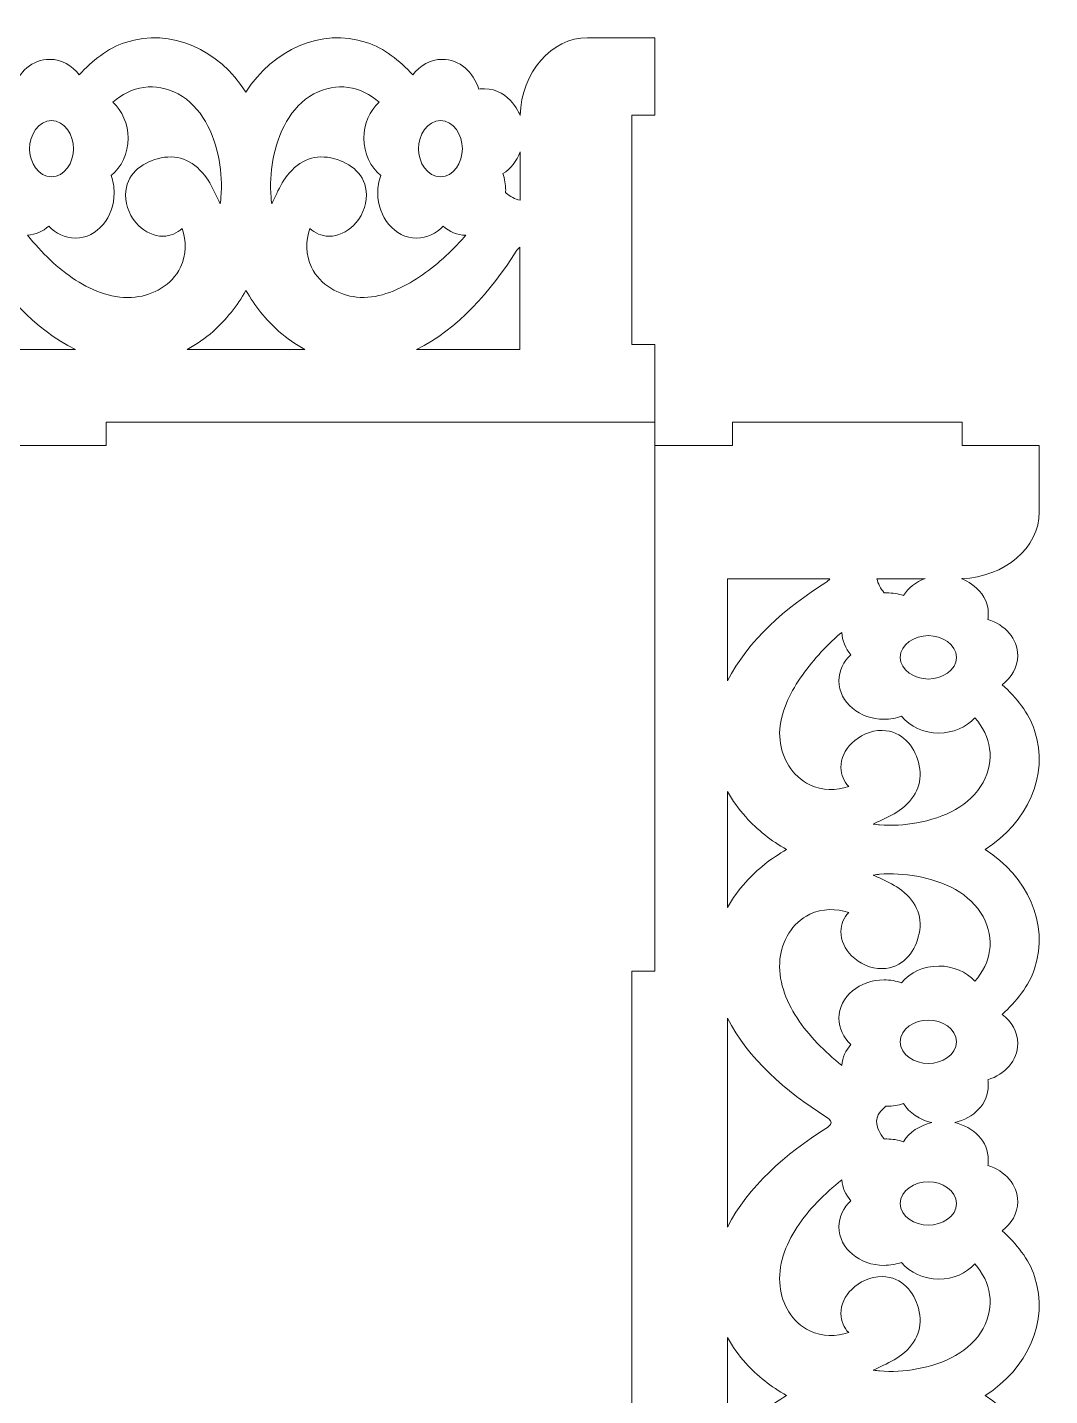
# Model space of a CAD drawing. Header units: centimetres. Extents: x -71 to 23, y -172 to -52.
# Drawn here: x 5.66 to 18.94, y -117.22 to -99.46 of the extents above; entities that cross this region are included whole.
import ezdxf

# ---------------------------------------------------------------- set-up
doc = ezdxf.new("R2010")
doc.units = ezdxf.units.CM
doc.header["$MEASUREMENT"] = 0
doc.layers.add('Layer 1', color=7, linetype='Continuous')

msp = doc.modelspace()

# ---------------------------------------------------------------- linework, layer by layer
at = {"layer": 'Layer 1', "lineweight": 9}
for points, knots in [([(-11.18832, -99.59727), (-11.18832, -99.59727), (-11.18832, -100.60695), (-11.18832, -100.60695), (-11.18832, -100.60695), (-11.18832, -100.60695), (-10.88833, -100.60695), (-10.88833, -100.60695), (-10.88833, -100.60695), (-10.88833, -100.60695), (-10.88833, -103.58759), (-10.88833, -103.58759), (-10.88833, -103.58759), (-10.88833, -103.58759), (-11.18832, -103.58759), (-11.18832, -103.58759), (-11.18832, -103.58759), (-11.18832, -103.58759), (-11.18832, -104.36818), (-11.18832, -104.36818), (-11.18832, -104.36818), (-11.18832, -104.36818), (-11.18832, -104.39653), (-11.18832, -104.39653), (-11.18832, -104.39653), (-11.18832, -104.39653), (-11.18832, -104.58814), (-11.18832, -104.58814), (-11.18832, -104.58814), (-11.18832, -104.58814), (-4.06205, -104.58814), (-4.06205, -104.58814), (-4.06205, -104.58814), (-4.06205, -104.58814), (-4.06205, -104.88814), (-4.06205, -104.88814), (-4.06205, -104.88814), (-4.06205, -104.88814), (6.68561, -104.88814), (6.68561, -104.88814), (6.68561, -104.88814), (6.68561, -104.88814), (6.68561, -104.58814), (6.68561, -104.58814), (6.68561, -104.58814), (6.68561, -104.58814), (13.81168, -104.58814), (13.81168, -104.58814), (13.81168, -104.58814), (13.81168, -104.58814), (13.81168, -104.39653), (13.81168, -104.39653), (13.81168, -104.39653), (13.81168, -104.39653), (13.81168, -104.36818), (13.81168, -104.36818), (13.81168, -104.36818), (13.81168, -104.36818), (13.81168, -103.58112), (13.81168, -103.58112), (13.81168, -103.58112), (13.81168, -103.58112), (13.51166, -103.58112), (13.51166, -103.58112), (13.51166, -103.58112), (13.51166, -103.58112), (13.51166, -100.60048), (13.51166, -100.60048), (13.51166, -100.60048), (13.51166, -100.60048), (13.81168, -100.60048), (13.81168, -100.60048), (13.81168, -100.60048), (13.81168, -100.60048), (13.81168, -99.59727), (13.81168, -99.59727), (13.81168, -99.59727), (13.81168, -99.59727), (13.1568, -99.59727), (13.1568, -99.59727), (13.1568, -99.59727), (13.1568, -99.59727), (12.93609, -99.59727), (12.93609, -99.59727), (12.93609, -99.59727), (12.46669, -99.59727), (12.08048, -100.04647), (12.06125, -100.60434), (12.06125, -100.60434), (12.07195, -100.63188), (11.93874, -100.2588), (11.60038, -100.2588), (11.60038, -100.2588), (11.57512, -100.2588), (11.55014, -100.26097), (11.52559, -100.26519), (11.52559, -100.26519), (11.45646, -100.04337), (11.27431, -99.87778), (11.05008, -99.87778), (11.05008, -99.87778), (10.89538, -99.87778), (10.75949, -99.95722), (10.66769, -100.0805), (10.66769, -100.0805), (10.4975, -99.89164), (10.29318, -99.7326), (10.06714, -99.65837), (10.06714, -99.65837), (9.47106, -99.46264), (8.85551, -99.75314), (8.5018, -100.30187), (8.5018, -100.30187), (8.14807, -99.7532), (7.53256, -99.46274), (6.9365, -99.65845), (6.9365, -99.65845), (6.71046, -99.73267), (6.50615, -99.8917), (6.33596, -100.08056), (6.33596, -100.08056), (6.24416, -99.95728), (6.10826, -99.87784), (5.95356, -99.87784), (5.95356, -99.87784), (5.72934, -99.87784), (5.54719, -100.04342), (5.47805, -100.26525), (5.47805, -100.26525), (5.45351, -100.26103), (5.42853, -100.25885), (5.40328, -100.25885), (5.40328, -100.25885), (5.16304, -100.25885), (4.97112, -100.44891), (4.91472, -100.69455), (4.91472, -100.69455), (4.85833, -100.44888), (4.66639, -100.2588), (4.42614, -100.2588), (4.42614, -100.2588), (4.40089, -100.2588), (4.3759, -100.26097), (4.35136, -100.26519), (4.35136, -100.26519), (4.28223, -100.04337), (4.10008, -99.87778), (3.87585, -99.87778), (3.87585, -99.87778), (3.72115, -99.87778), (3.58526, -99.95722), (3.49346, -100.0805), (3.49346, -100.0805), (3.32327, -99.89164), (3.11895, -99.7326), (2.89291, -99.65837), (2.89291, -99.65837), (2.29683, -99.46264), (1.68127, -99.75314), (1.32757, -100.30187), (1.32757, -100.30187), (0.97384, -99.7532), (0.35833, -99.46274), (-0.23773, -99.65845), (-0.23773, -99.65845), (-0.46377, -99.73267), (-0.66809, -99.8917), (-0.83827, -100.08056), (-0.83827, -100.08056), (-0.93007, -99.95728), (-1.06597, -99.87784), (-1.22067, -99.87784), (-1.22067, -99.87784), (-1.44489, -99.87784), (-1.62704, -100.04342), (-1.69619, -100.26525), (-1.69619, -100.26525), (-1.72072, -100.26103), (-1.7457, -100.25885), (-1.77095, -100.25885), (-1.77095, -100.25885), (-2.01119, -100.25885), (-2.20311, -100.44891), (-2.25952, -100.69455), (-2.25952, -100.69455), (-2.3159, -100.44888), (-2.50784, -100.2588), (-2.74809, -100.2588), (-2.74809, -100.2588), (-2.77334, -100.2588), (-2.79833, -100.26097), (-2.82287, -100.26519), (-2.82287, -100.26519), (-2.892, -100.04337), (-3.07416, -99.87778), (-3.29838, -99.87778), (-3.29838, -99.87778), (-3.45308, -99.87778), (-3.58898, -99.95722), (-3.68078, -100.0805), (-3.68078, -100.0805), (-3.85096, -99.89164), (-4.05528, -99.7326), (-4.28132, -99.65837), (-4.28132, -99.65837), (-4.87741, -99.46264), (-5.49295, -99.75313), (-5.84666, -100.30187), (-5.84666, -100.30187), (-6.2004, -99.7532), (-6.8159, -99.46274), (-7.41196, -99.65845), (-7.41196, -99.65845), (-7.638, -99.73267), (-7.84232, -99.89171), (-8.0125, -100.08057), (-8.0125, -100.08057), (-8.1043, -99.95728), (-8.2402, -99.87784), (-8.39491, -99.87784), (-8.39491, -99.87784), (-8.61912, -99.87784), (-8.80128, -100.04342), (-8.87042, -100.26525), (-8.87042, -100.26525), (-8.89495, -100.26103), (-8.91994, -100.25885), (-8.94519, -100.25885), (-8.94519, -100.25885), (-9.34796, -100.25885), (-9.43822, -100.7155), (-9.43714, -100.71018), (-9.43714, -100.71018), (-9.43714, -100.71018), (-9.43714, -100.64797), (-9.43714, -100.64797), (-9.43714, -100.64797), (-9.43714, -100.07008), (-9.83115, -99.59727), (-10.31273, -99.59727), (-10.31273, -99.59727), (-10.31273, -99.59727), (-11.18832, -99.59727), (-11.18832, -99.59727)], [0, 0, 0, 0, 0.01612903, 0.01612903, 0.01612903, 0.01612903, 0.03225806, 0.03225806, 0.03225806, 0.03225806, 0.0483871, 0.0483871, 0.0483871, 0.0483871, 0.06451613, 0.06451613, 0.06451613, 0.06451613, 0.08064516, 0.08064516, 0.08064516, 0.08064516, 0.09677419, 0.09677419, 0.09677419, 0.09677419, 0.11290323, 0.11290323, 0.11290323, 0.11290323, 0.12903226, 0.12903226, 0.12903226, 0.12903226, 0.14516129, 0.14516129, 0.14516129, 0.14516129, 0.16129032, 0.16129032, 0.16129032, 0.16129032, 0.17741935, 0.17741935, 0.17741935, 0.17741935, 0.19354839, 0.19354839, 0.19354839, 0.19354839, 0.20967742, 0.20967742, 0.20967742, 0.20967742, 0.22580645, 0.22580645, 0.22580645, 0.22580645, 0.24193548, 0.24193548, 0.24193548, 0.24193548, 0.25806452, 0.25806452, 0.25806452, 0.25806452, 0.27419355, 0.27419355, 0.27419355, 0.27419355, 0.29032258, 0.29032258, 0.29032258, 0.29032258, 0.30645161, 0.30645161, 0.30645161, 0.30645161, 0.32258065, 0.32258065, 0.32258065, 0.32258065, 0.33870968, 0.33870968, 0.33870968, 0.33870968, 0.35483871, 0.35483871, 0.35483871, 0.35483871, 0.37096774, 0.37096774, 0.37096774, 0.37096774, 0.38709677, 0.38709677, 0.38709677, 0.38709677, 0.40322581, 0.40322581, 0.40322581, 0.40322581, 0.41935484, 0.41935484, 0.41935484, 0.41935484, 0.43548387, 0.43548387, 0.43548387, 0.43548387, 0.4516129, 0.4516129, 0.4516129, 0.4516129, 0.46774194, 0.46774194, 0.46774194, 0.46774194, 0.48387097, 0.48387097, 0.48387097, 0.48387097, 0.5, 0.5, 0.5, 0.5, 0.51612903, 0.51612903, 0.51612903, 0.51612903, 0.53225806, 0.53225806, 0.53225806, 0.53225806, 0.5483871, 0.5483871, 0.5483871, 0.5483871, 0.56451613, 0.56451613, 0.56451613, 0.56451613, 0.58064516, 0.58064516, 0.58064516, 0.58064516, 0.59677419, 0.59677419, 0.59677419, 0.59677419, 0.61290323, 0.61290323, 0.61290323, 0.61290323, 0.62903226, 0.62903226, 0.62903226, 0.62903226, 0.64516129, 0.64516129, 0.64516129, 0.64516129, 0.66129032, 0.66129032, 0.66129032, 0.66129032, 0.67741935, 0.67741935, 0.67741935, 0.67741935, 0.69354839, 0.69354839, 0.69354839, 0.69354839, 0.70967742, 0.70967742, 0.70967742, 0.70967742, 0.72580645, 0.72580645, 0.72580645, 0.72580645, 0.74193548, 0.74193548, 0.74193548, 0.74193548, 0.75806452, 0.75806452, 0.75806452, 0.75806452, 0.77419355, 0.77419355, 0.77419355, 0.77419355, 0.79032258, 0.79032258, 0.79032258, 0.79032258, 0.80645161, 0.80645161, 0.80645161, 0.80645161, 0.82258065, 0.82258065, 0.82258065, 0.82258065, 0.83870968, 0.83870968, 0.83870968, 0.83870968, 0.85483871, 0.85483871, 0.85483871, 0.85483871, 0.87096774, 0.87096774, 0.87096774, 0.87096774, 0.88709677, 0.88709677, 0.88709677, 0.88709677, 0.90322581, 0.90322581, 0.90322581, 0.90322581, 0.91935484, 0.91935484, 0.91935484, 0.91935484, 0.93548387, 0.93548387, 0.93548387, 0.93548387, 0.9516129, 0.9516129, 0.9516129, 0.9516129, 0.96774194, 0.96774194, 0.96774194, 0.96774194, 1, 1, 1, 1]), ([(7.67448, -102.07215), (7.60746, -102.13434), (7.52412, -102.17292), (7.42378, -102.17368), (7.42378, -102.17368), (7.30628, -102.17456), (7.19331, -102.11915), (7.10618, -102.03338), (7.10618, -102.03338), (7.00498, -101.93378), (6.93483, -101.78879), (6.93761, -101.63612), (6.93761, -101.63612), (6.94242, -101.37099), (7.14441, -101.22477), (7.35473, -101.16772), (7.35473, -101.16772), (7.59958, -101.10132), (7.80307, -101.17988), (7.96627, -101.38584), (7.96627, -101.38584), (8.02798, -101.46372), (8.07646, -101.56205), (8.12003, -101.65354), (8.12003, -101.65354), (8.12991, -101.67428), (8.14714, -101.71277), (8.1665, -101.75377), (8.1665, -101.75377), (8.17186, -101.72021), (8.17544, -101.6895), (8.17708, -101.6709), (8.17708, -101.6709), (8.19107, -101.51255), (8.17993, -101.34353), (8.15165, -101.18782), (8.15165, -101.18782), (8.08732, -100.83363), (7.92373, -100.49045), (7.62041, -100.32677), (7.62041, -100.32677), (7.32699, -100.16843), (7.00974, -100.2221), (6.77152, -100.43534), (6.77152, -100.43534), (6.8946, -100.54405), (6.97143, -100.71588), (6.97143, -100.90191), (6.97143, -100.90191), (6.97143, -101.0973), (6.88643, -101.27827), (6.75092, -101.38579), (6.75092, -101.38579), (6.77679, -101.45711), (6.79037, -101.53421), (6.79037, -101.61275), (6.79037, -101.61275), (6.79037, -101.9264), (6.57216, -102.19814), (6.28486, -102.19814), (6.28486, -102.19814), (6.1517, -102.19814), (6.0314, -102.1388), (5.94161, -102.04239), (5.94161, -102.04239), (5.86435, -102.11064), (5.76959, -102.15367), (5.66641, -102.16089), (5.66641, -102.16089), (5.84873, -102.38761), (6.05727, -102.59263), (6.2896, -102.74232), (6.2896, -102.74232), (6.52137, -102.89166), (6.79383, -102.9944), (7.06475, -102.96399), (7.06475, -102.96399), (7.29571, -102.93808), (7.53708, -102.81236), (7.651, -102.57721), (7.651, -102.57721), (7.73125, -102.41155), (7.72597, -102.23624), (7.67448, -102.07215)], [0, 0, 0, 0, 0.04545455, 0.04545455, 0.04545455, 0.04545455, 0.09090909, 0.09090909, 0.09090909, 0.09090909, 0.13636364, 0.13636364, 0.13636364, 0.13636364, 0.18181818, 0.18181818, 0.18181818, 0.18181818, 0.22727273, 0.22727273, 0.22727273, 0.22727273, 0.27272727, 0.27272727, 0.27272727, 0.27272727, 0.31818182, 0.31818182, 0.31818182, 0.31818182, 0.36363636, 0.36363636, 0.36363636, 0.36363636, 0.40909091, 0.40909091, 0.40909091, 0.40909091, 0.45454545, 0.45454545, 0.45454545, 0.45454545, 0.5, 0.5, 0.5, 0.5, 0.54545455, 0.54545455, 0.54545455, 0.54545455, 0.59090909, 0.59090909, 0.59090909, 0.59090909, 0.63636364, 0.63636364, 0.63636364, 0.63636364, 0.68181818, 0.68181818, 0.68181818, 0.68181818, 0.72727273, 0.72727273, 0.72727273, 0.72727273, 0.77272727, 0.77272727, 0.77272727, 0.77272727, 0.81818182, 0.81818182, 0.81818182, 0.81818182, 0.86363636, 0.86363636, 0.86363636, 0.86363636, 0.90909091, 0.90909091, 0.90909091, 0.90909091, 1, 1, 1, 1]), ([(11.35495, -102.1617), (11.24492, -102.15841), (11.1437, -102.11444), (11.06205, -102.04233), (11.06205, -102.04233), (10.97226, -102.13874), (10.85196, -102.19807), (10.71879, -102.19807), (10.71879, -102.19807), (10.43149, -102.19807), (10.21328, -101.92634), (10.21328, -101.61268), (10.21328, -101.61268), (10.21328, -101.53415), (10.22686, -101.45705), (10.25273, -101.38571), (10.25273, -101.38571), (10.11721, -101.2782), (10.03221, -101.09723), (10.03221, -100.90182), (10.03221, -100.90182), (10.03221, -100.71579), (10.10905, -100.54396), (10.23213, -100.43526), (10.23213, -100.43526), (9.9939, -100.22202), (9.67664, -100.16836), (9.38324, -100.32669), (9.38324, -100.32669), (9.07993, -100.49036), (8.91636, -100.83358), (8.85202, -101.18774), (8.85202, -101.18774), (8.82373, -101.34345), (8.81259, -101.51247), (8.82656, -101.67085), (8.82656, -101.67085), (8.82821, -101.68943), (8.83178, -101.72015), (8.83715, -101.75371), (8.83715, -101.75371), (8.85651, -101.7127), (8.87374, -101.6742), (8.88362, -101.65346), (8.88362, -101.65346), (8.9272, -101.56197), (8.97567, -101.46366), (9.03737, -101.38578), (9.03737, -101.38578), (9.20056, -101.17981), (9.40407, -101.10124), (9.64892, -101.16766), (9.64892, -101.16766), (9.85924, -101.2247), (10.06122, -101.37094), (10.06604, -101.63607), (10.06604, -101.63607), (10.06881, -101.78874), (9.99866, -101.93374), (9.89744, -102.03334), (9.89744, -102.03334), (9.81032, -102.11907), (9.69736, -102.17447), (9.57988, -102.17359), (9.57988, -102.17359), (9.47954, -102.17285), (9.39619, -102.13427), (9.32917, -102.07207), (9.32917, -102.07207), (9.27768, -102.23615), (9.27241, -102.41147), (9.35266, -102.57713), (9.35266, -102.57713), (9.46658, -102.81228), (9.70795, -102.93799), (9.9389, -102.96391), (9.9389, -102.96391), (10.19205, -102.99232), (10.45559, -102.8852), (10.67427, -102.75195), (10.67427, -102.75195), (10.88968, -102.6207), (11.09504, -102.44527), (11.27156, -102.25562), (11.27156, -102.25562), (11.29098, -102.23475), (11.32138, -102.20098), (11.35495, -102.1617)], [0, 0, 0, 0, 0.04347826, 0.04347826, 0.04347826, 0.04347826, 0.08695652, 0.08695652, 0.08695652, 0.08695652, 0.13043478, 0.13043478, 0.13043478, 0.13043478, 0.17391304, 0.17391304, 0.17391304, 0.17391304, 0.2173913, 0.2173913, 0.2173913, 0.2173913, 0.26086957, 0.26086957, 0.26086957, 0.26086957, 0.30434783, 0.30434783, 0.30434783, 0.30434783, 0.34782609, 0.34782609, 0.34782609, 0.34782609, 0.39130435, 0.39130435, 0.39130435, 0.39130435, 0.43478261, 0.43478261, 0.43478261, 0.43478261, 0.47826087, 0.47826087, 0.47826087, 0.47826087, 0.52173913, 0.52173913, 0.52173913, 0.52173913, 0.56521739, 0.56521739, 0.56521739, 0.56521739, 0.60869565, 0.60869565, 0.60869565, 0.60869565, 0.65217391, 0.65217391, 0.65217391, 0.65217391, 0.69565217, 0.69565217, 0.69565217, 0.69565217, 0.73913043, 0.73913043, 0.73913043, 0.73913043, 0.7826087, 0.7826087, 0.7826087, 0.7826087, 0.82608696, 0.82608696, 0.82608696, 0.82608696, 0.86956522, 0.86956522, 0.86956522, 0.86956522, 0.91304348, 0.91304348, 0.91304348, 0.91304348, 1, 1, 1, 1]), ([(5.69191, -101.03774), (5.69191, -101.21672), (5.80427, -101.40274), (5.97668, -101.40274), (5.97668, -101.40274), (6.1491, -101.40274), (6.26151, -101.21677), (6.26151, -101.03774), (6.26151, -101.03774), (6.26151, -100.85867), (6.1491, -100.67282), (5.97668, -100.67282), (5.97668, -100.67282), (5.80427, -100.67282), (5.69191, -100.85872), (5.69191, -101.03774)], [0, 0, 0, 0, 0.2, 0.2, 0.2, 0.2, 0.4, 0.4, 0.4, 0.4, 0.6, 0.6, 0.6, 0.6, 1, 1, 1, 1]), ([(10.74215, -101.03769), (10.74215, -101.21671), (10.85458, -101.40268), (11.02698, -101.40268), (11.02698, -101.40268), (11.19934, -101.40268), (11.31173, -101.21664), (11.31173, -101.03769), (11.31173, -101.03769), (11.31173, -100.85871), (11.19937, -100.67274), (11.02698, -100.67274), (11.02698, -100.67274), (10.85456, -100.67274), (10.74215, -100.85864), (10.74215, -101.03769)], [0, 0, 0, 0, 0.2, 0.2, 0.2, 0.2, 0.4, 0.4, 0.4, 0.4, 0.6, 0.6, 0.6, 0.6, 1, 1, 1, 1]), ([(12.0632, -101.07883), (12.0632, -101.07883), (12.0605, -101.08583), (12.0605, -101.08583), (12.0605, -101.08583), (12.0605, -101.08583), (12.0605, -101.70567), (12.0605, -101.70567), (12.0605, -101.70567), (11.99542, -101.69336), (11.9309, -101.65465), (11.87903, -101.61483), (11.87903, -101.61483), (11.87697, -101.61323), (11.87491, -101.61163), (11.87286, -101.61003), (11.87286, -101.61003), (11.87341, -101.59889), (11.87369, -101.58771), (11.87369, -101.57653), (11.87369, -101.57653), (11.87369, -101.5021), (11.86145, -101.42905), (11.83825, -101.36108), (11.83825, -101.36108), (11.93881, -101.29879), (12.01785, -101.19844), (12.0632, -101.07883)], [0, 0, 0, 0, 0.125, 0.125, 0.125, 0.125, 0.25, 0.25, 0.25, 0.25, 0.375, 0.375, 0.375, 0.375, 0.5, 0.5, 0.5, 0.5, 0.625, 0.625, 0.625, 0.625, 0.75, 0.75, 0.75, 0.75, 1, 1, 1, 1]), ([(6.28712, -103.64373), (6.28712, -103.64373), (3.54213, -103.64373), (3.54213, -103.64373), (3.54213, -103.64373), (4.07311, -103.38412), (4.50784, -102.88358), (4.83701, -102.36846), (4.83701, -102.36846), (4.85355, -102.34257), (4.88307, -102.30558), (4.91443, -102.30116), (4.91443, -102.30116), (4.94599, -102.30518), (4.97582, -102.34259), (4.99239, -102.36854), (4.99239, -102.36854), (5.32152, -102.88361), (5.75621, -103.38411), (6.28712, -103.64373)], [0, 0, 0, 0, 0.16666667, 0.16666667, 0.16666667, 0.16666667, 0.33333333, 0.33333333, 0.33333333, 0.33333333, 0.5, 0.5, 0.5, 0.5, 0.66666667, 0.66666667, 0.66666667, 0.66666667, 1, 1, 1, 1]), ([(12.05741, -102.31552), (12.05741, -102.31552), (12.05741, -103.64373), (12.05741, -103.64373), (12.05741, -103.64373), (12.05741, -103.64373), (10.71636, -103.64373), (10.71636, -103.64373), (10.71636, -103.64373), (11.24735, -103.38412), (11.68207, -102.88358), (12.01125, -102.36846), (12.01125, -102.36846), (12.02209, -102.35148), (12.03853, -102.32973), (12.05741, -102.31552)], [0, 0, 0, 0, 0.2, 0.2, 0.2, 0.2, 0.4, 0.4, 0.4, 0.4, 0.6, 0.6, 0.6, 0.6, 1, 1, 1, 1]), ([(9.26529, -103.64373), (9.26529, -103.64373), (7.73851, -103.64373), (7.73851, -103.64373), (7.73851, -103.64373), (7.85774, -103.58006), (7.97016, -103.50097), (8.0742, -103.40874), (8.0742, -103.40874), (8.24333, -103.25881), (8.38653, -103.07885), (8.50185, -102.87795), (8.50185, -102.87795), (8.61716, -103.07881), (8.76035, -103.25875), (8.92945, -103.40864), (8.92945, -103.40864), (9.03354, -103.50092), (9.146, -103.58005), (9.26529, -103.64373)], [0, 0, 0, 0, 0.16666667, 0.16666667, 0.16666667, 0.16666667, 0.33333333, 0.33333333, 0.33333333, 0.33333333, 0.5, 0.5, 0.5, 0.5, 0.66666667, 0.66666667, 0.66666667, 0.66666667, 1, 1, 1, 1]), ([(13.81168, -111.71435), (13.81168, -111.71435), (13.81168, -104.88826), (13.81168, -104.88826), (13.81168, -104.88826), (13.81168, -104.88826), (13.81168, -104.83809), (13.81168, -104.83809), (13.81168, -104.83809), (13.81168, -104.83809), (13.81168, -104.58814), (13.81168, -104.58814), (13.81168, -104.58814), (13.81168, -104.58814), (13.81145, -104.58814), (13.81145, -104.58814), (13.81145, -104.58814), (13.81145, -104.58814), (6.68547, -104.58814), (6.68547, -104.58814), (6.68547, -104.58814), (6.68547, -104.58814), (6.68547, -104.88814), (6.68547, -104.88814), (6.68547, -104.88814), (6.68547, -104.88814), (-4.0621, -104.88814), (-4.0621, -104.88814), (-4.0621, -104.88814), (-4.0621, -104.88814), (-4.0621, -104.58814), (-4.0621, -104.58814), (-4.0621, -104.58814), (-4.0621, -104.58814), (-11.18832, -104.58814), (-11.18832, -104.58814), (-11.18832, -104.58814), (-11.18832, -104.58814), (-11.18832, -104.83809), (-11.18832, -104.83809), (-11.18832, -104.83809), (-11.18832, -104.83809), (-11.18832, -104.88825), (-11.18832, -104.88825), (-11.18832, -104.88825), (-11.18832, -104.88825), (-11.18832, -111.71435), (-11.18832, -111.71435), (-11.18832, -111.71435), (-11.18832, -111.71435), (-10.88832, -111.71435), (-10.88832, -111.71435), (-10.88832, -111.71435), (-10.88832, -111.71435), (-10.88832, -122.46192), (-10.88832, -122.46192), (-10.88832, -122.46192), (-10.88832, -122.46192), (-11.18832, -122.46192), (-11.18832, -122.46192), (-11.18832, -122.46192), (-11.18832, -122.46192), (-11.18832, -129.288), (-11.18832, -129.288), (-11.18832, -129.288), (-11.18832, -129.288), (-11.18832, -129.3381), (-11.18832, -129.3381), (-11.18832, -129.3381), (-11.18832, -129.3381), (-11.18832, -129.58814), (-11.18832, -129.58814), (-11.18832, -129.58814), (-11.18832, -129.58814), (-4.0621, -129.58814), (-4.0621, -129.58814), (-4.0621, -129.58814), (-4.0621, -129.58814), (-4.0621, -129.28814), (-4.0621, -129.28814), (-4.0621, -129.28814), (-4.0621, -129.28814), (6.68547, -129.28814), (6.68547, -129.28814), (6.68547, -129.28814), (6.68547, -129.28814), (6.68547, -129.58814), (6.68547, -129.58814), (6.68547, -129.58814), (6.68547, -129.58814), (13.81145, -129.58814), (13.81145, -129.58814), (13.81145, -129.58814), (13.81145, -129.58814), (13.81166, -129.58814), (13.81166, -129.58814), (13.81166, -129.58814), (13.81166, -129.58814), (13.81168, -129.3381), (13.81168, -129.3381), (13.81168, -129.3381), (13.81168, -129.3381), (13.81168, -129.28799), (13.81168, -129.28799), (13.81168, -129.28799), (13.81168, -129.28799), (13.81168, -122.46192), (13.81168, -122.46192), (13.81168, -122.46192), (13.81168, -122.46192), (13.51168, -122.46192), (13.51168, -122.46192), (13.51168, -122.46192), (13.51168, -122.46192), (13.51168, -111.71435), (13.51168, -111.71435), (13.51168, -111.71435), (13.51168, -111.71435), (13.81168, -111.71435), (13.81168, -111.71435)], [0, 0, 0, 0, 0.03225806, 0.03225806, 0.03225806, 0.03225806, 0.06451613, 0.06451613, 0.06451613, 0.06451613, 0.09677419, 0.09677419, 0.09677419, 0.09677419, 0.12903226, 0.12903226, 0.12903226, 0.12903226, 0.16129032, 0.16129032, 0.16129032, 0.16129032, 0.19354839, 0.19354839, 0.19354839, 0.19354839, 0.22580645, 0.22580645, 0.22580645, 0.22580645, 0.25806452, 0.25806452, 0.25806452, 0.25806452, 0.29032258, 0.29032258, 0.29032258, 0.29032258, 0.32258065, 0.32258065, 0.32258065, 0.32258065, 0.35483871, 0.35483871, 0.35483871, 0.35483871, 0.38709677, 0.38709677, 0.38709677, 0.38709677, 0.41935484, 0.41935484, 0.41935484, 0.41935484, 0.4516129, 0.4516129, 0.4516129, 0.4516129, 0.48387097, 0.48387097, 0.48387097, 0.48387097, 0.51612903, 0.51612903, 0.51612903, 0.51612903, 0.5483871, 0.5483871, 0.5483871, 0.5483871, 0.58064516, 0.58064516, 0.58064516, 0.58064516, 0.61290323, 0.61290323, 0.61290323, 0.61290323, 0.64516129, 0.64516129, 0.64516129, 0.64516129, 0.67741935, 0.67741935, 0.67741935, 0.67741935, 0.70967742, 0.70967742, 0.70967742, 0.70967742, 0.74193548, 0.74193548, 0.74193548, 0.74193548, 0.77419355, 0.77419355, 0.77419355, 0.77419355, 0.80645161, 0.80645161, 0.80645161, 0.80645161, 0.83870968, 0.83870968, 0.83870968, 0.83870968, 0.87096774, 0.87096774, 0.87096774, 0.87096774, 0.90322581, 0.90322581, 0.90322581, 0.90322581, 0.93548387, 0.93548387, 0.93548387, 0.93548387, 1, 1, 1, 1]), ([(17.79934, -104.88827), (17.79934, -104.88827), (17.79934, -104.58813), (17.79934, -104.58813), (17.79934, -104.58813), (17.79934, -104.58813), (14.8187, -104.58813), (14.8187, -104.58813), (14.8187, -104.58813), (14.8187, -104.58813), (14.8187, -104.88827), (14.8187, -104.88827), (14.8187, -104.88827), (14.8187, -104.88827), (14.03164, -104.88827), (14.03164, -104.88827), (14.03164, -104.88827), (14.03164, -104.88827), (14.00329, -104.88827), (14.00329, -104.88827), (14.00329, -104.88827), (14.00329, -104.88827), (13.81168, -104.88827), (13.81168, -104.88827), (13.81168, -104.88827), (13.81168, -104.88827), (13.81168, -111.71435), (13.81168, -111.71435), (13.81168, -111.71435), (13.81168, -111.71435), (13.51168, -111.71435), (13.51168, -111.71435), (13.51168, -111.71435), (13.51168, -111.71435), (13.51168, -122.46192), (13.51168, -122.46192), (13.51168, -122.46192), (13.51168, -122.46192), (13.81168, -122.46192), (13.81168, -122.46192), (13.81168, -122.46192), (13.81168, -122.46192), (13.81168, -129.28802), (13.81168, -129.28802), (13.81168, -129.28802), (13.81168, -129.28802), (14.00329, -129.28802), (14.00329, -129.28802), (14.00329, -129.28802), (14.00329, -129.28802), (14.03164, -129.28802), (14.03164, -129.28802), (14.03164, -129.28802), (14.03164, -129.28802), (14.81223, -129.28802), (14.81223, -129.28802), (14.81223, -129.28802), (14.81223, -129.28802), (14.81223, -129.29174), (14.81223, -129.29174), (14.81223, -129.29174), (14.81223, -129.29174), (14.81223, -129.58813), (14.81223, -129.58813), (14.81223, -129.58813), (14.81223, -129.58813), (17.79287, -129.58813), (17.79287, -129.58813), (17.79287, -129.58813), (17.79287, -129.58813), (17.79287, -129.29174), (17.79287, -129.29174), (17.79287, -129.29174), (17.79287, -129.29174), (17.79287, -129.28802), (17.79287, -129.28802), (17.79287, -129.28802), (17.79287, -129.28802), (18.80255, -129.28802), (18.80255, -129.28802), (18.80255, -129.28802), (18.80255, -129.28802), (18.80255, -128.72305), (18.80255, -128.72305), (18.80255, -128.72305), (18.80255, -128.24726), (18.32974, -127.85797), (17.75185, -127.85797), (17.75185, -127.85797), (17.75185, -127.85797), (17.68964, -127.85797), (17.68964, -127.85797), (17.68964, -127.85797), (17.68432, -127.85904), (18.14097, -127.76986), (18.14097, -127.37193), (18.14097, -127.37193), (18.14097, -127.34698), (18.13879, -127.32229), (18.13457, -127.29806), (18.13457, -127.29806), (18.3564, -127.22975), (18.52198, -127.04977), (18.52198, -126.82826), (18.52198, -126.82826), (18.52198, -126.6754), (18.44254, -126.54113), (18.31925, -126.45044), (18.31925, -126.45044), (18.50811, -126.2823), (18.66715, -126.08043), (18.74137, -125.85711), (18.74137, -125.85711), (18.93708, -125.2682), (18.64662, -124.66009), (18.09795, -124.3106), (18.09795, -124.3106), (18.64669, -123.96114), (18.93718, -123.35299), (18.74145, -122.76405), (18.74145, -122.76405), (18.66722, -122.54073), (18.50818, -122.33886), (18.31932, -122.17072), (18.31932, -122.17072), (18.4426, -122.08002), (18.52204, -121.94576), (18.52204, -121.79291), (18.52204, -121.79291), (18.52204, -121.57138), (18.35645, -121.39141), (18.13463, -121.32311), (18.13463, -121.32311), (18.13885, -121.29887), (18.14102, -121.27418), (18.14102, -121.24923), (18.14102, -121.24923), (18.14102, -121.01186), (17.95094, -120.82223), (17.70527, -120.76653), (17.70527, -120.76653), (17.95091, -120.71079), (18.14097, -120.52118), (18.14097, -120.28382), (18.14097, -120.28382), (18.14097, -120.25887), (18.13879, -120.23419), (18.13457, -120.20996), (18.13457, -120.20996), (18.3564, -120.14164), (18.52198, -119.96168), (18.52198, -119.74015), (18.52198, -119.74015), (18.52198, -119.5873), (18.44254, -119.45304), (18.31926, -119.36234), (18.31926, -119.36234), (18.50812, -119.1942), (18.66715, -118.99233), (18.74137, -118.76901), (18.74137, -118.76901), (18.93708, -118.1801), (18.64662, -117.57198), (18.09795, -117.2225), (18.09795, -117.2225), (18.64668, -116.87305), (18.93718, -116.26488), (18.74145, -115.67595), (18.74145, -115.67595), (18.66722, -115.45263), (18.50818, -115.25076), (18.31932, -115.08261), (18.31932, -115.08261), (18.4426, -114.99192), (18.52204, -114.85766), (18.52204, -114.70481), (18.52204, -114.70481), (18.52204, -114.48328), (18.35645, -114.30331), (18.13463, -114.23501), (18.13463, -114.23501), (18.13885, -114.21077), (18.14102, -114.18608), (18.14102, -114.16113), (18.14102, -114.16113), (18.14102, -113.92377), (17.95094, -113.73413), (17.70527, -113.67842), (17.70527, -113.67842), (17.95091, -113.62269), (18.14097, -113.43308), (18.14097, -113.19572), (18.14097, -113.19572), (18.14097, -113.17078), (18.13879, -113.14609), (18.13457, -113.12185), (18.13457, -113.12185), (18.3564, -113.05354), (18.52198, -112.87358), (18.52198, -112.65205), (18.52198, -112.65205), (18.52198, -112.49921), (18.44254, -112.36494), (18.31926, -112.27424), (18.31926, -112.27424), (18.50812, -112.10609), (18.66715, -111.90424), (18.74137, -111.68091), (18.74137, -111.68091), (18.93708, -111.09201), (18.64662, -110.48388), (18.09795, -110.1344), (18.09795, -110.1344), (18.64668, -109.78494), (18.93718, -109.17678), (18.74145, -108.58785), (18.74145, -108.58785), (18.66722, -108.36453), (18.50818, -108.16266), (18.31932, -107.99451), (18.31932, -107.99451), (18.4426, -107.90382), (18.52204, -107.76956), (18.52204, -107.61672), (18.52204, -107.61672), (18.52204, -107.39518), (18.35645, -107.21521), (18.13463, -107.14691), (18.13463, -107.14691), (18.13885, -107.12266), (18.14102, -107.09798), (18.14102, -107.07302), (18.14102, -107.07302), (18.14102, -106.73872), (17.76794, -106.60711), (17.79548, -106.61768), (17.79548, -106.61768), (18.35335, -106.59869), (18.80255, -106.21711), (18.80255, -105.75335), (18.80255, -105.75335), (18.80255, -105.75335), (18.80255, -105.53529), (18.80255, -105.53529), (18.80255, -105.53529), (18.80255, -105.53529), (18.80255, -104.88827), (18.80255, -104.88827), (18.80255, -104.88827), (18.80255, -104.88827), (17.79934, -104.88827), (17.79934, -104.88827)], [0, 0, 0, 0, 0.015625, 0.015625, 0.015625, 0.015625, 0.03125, 0.03125, 0.03125, 0.03125, 0.046875, 0.046875, 0.046875, 0.046875, 0.0625, 0.0625, 0.0625, 0.0625, 0.078125, 0.078125, 0.078125, 0.078125, 0.09375, 0.09375, 0.09375, 0.09375, 0.109375, 0.109375, 0.109375, 0.109375, 0.125, 0.125, 0.125, 0.125, 0.140625, 0.140625, 0.140625, 0.140625, 0.15625, 0.15625, 0.15625, 0.15625, 0.171875, 0.171875, 0.171875, 0.171875, 0.1875, 0.1875, 0.1875, 0.1875, 0.203125, 0.203125, 0.203125, 0.203125, 0.21875, 0.21875, 0.21875, 0.21875, 0.234375, 0.234375, 0.234375, 0.234375, 0.25, 0.25, 0.25, 0.25, 0.265625, 0.265625, 0.265625, 0.265625, 0.28125, 0.28125, 0.28125, 0.28125, 0.296875, 0.296875, 0.296875, 0.296875, 0.3125, 0.3125, 0.3125, 0.3125, 0.328125, 0.328125, 0.328125, 0.328125, 0.34375, 0.34375, 0.34375, 0.34375, 0.359375, 0.359375, 0.359375, 0.359375, 0.375, 0.375, 0.375, 0.375, 0.390625, 0.390625, 0.390625, 0.390625, 0.40625, 0.40625, 0.40625, 0.40625, 0.421875, 0.421875, 0.421875, 0.421875, 0.4375, 0.4375, 0.4375, 0.4375, 0.453125, 0.453125, 0.453125, 0.453125, 0.46875, 0.46875, 0.46875, 0.46875, 0.484375, 0.484375, 0.484375, 0.484375, 0.5, 0.5, 0.5, 0.5, 0.515625, 0.515625, 0.515625, 0.515625, 0.53125, 0.53125, 0.53125, 0.53125, 0.546875, 0.546875, 0.546875, 0.546875, 0.5625, 0.5625, 0.5625, 0.5625, 0.578125, 0.578125, 0.578125, 0.578125, 0.59375, 0.59375, 0.59375, 0.59375, 0.609375, 0.609375, 0.609375, 0.609375, 0.625, 0.625, 0.625, 0.625, 0.640625, 0.640625, 0.640625, 0.640625, 0.65625, 0.65625, 0.65625, 0.65625, 0.671875, 0.671875, 0.671875, 0.671875, 0.6875, 0.6875, 0.6875, 0.6875, 0.703125, 0.703125, 0.703125, 0.703125, 0.71875, 0.71875, 0.71875, 0.71875, 0.734375, 0.734375, 0.734375, 0.734375, 0.75, 0.75, 0.75, 0.75, 0.765625, 0.765625, 0.765625, 0.765625, 0.78125, 0.78125, 0.78125, 0.78125, 0.796875, 0.796875, 0.796875, 0.796875, 0.8125, 0.8125, 0.8125, 0.8125, 0.828125, 0.828125, 0.828125, 0.828125, 0.84375, 0.84375, 0.84375, 0.84375, 0.859375, 0.859375, 0.859375, 0.859375, 0.875, 0.875, 0.875, 0.875, 0.890625, 0.890625, 0.890625, 0.890625, 0.90625, 0.90625, 0.90625, 0.90625, 0.921875, 0.921875, 0.921875, 0.921875, 0.9375, 0.9375, 0.9375, 0.9375, 0.953125, 0.953125, 0.953125, 0.953125, 0.96875, 0.96875, 0.96875, 0.96875, 1, 1, 1, 1]), ([(16.0843, -106.62148), (16.0843, -106.62148), (14.75609, -106.62148), (14.75609, -106.62148), (14.75609, -106.62148), (14.75609, -106.62148), (14.75609, -107.94643), (14.75609, -107.94643), (14.75609, -107.94643), (15.0157, -107.42181), (15.51624, -106.99231), (16.03136, -106.66708), (16.03136, -106.66708), (16.04834, -106.65637), (16.07009, -106.64013), (16.0843, -106.62148)], [0, 0, 0, 0, 0.2, 0.2, 0.2, 0.2, 0.4, 0.4, 0.4, 0.4, 0.6, 0.6, 0.6, 0.6, 1, 1, 1, 1]), ([(17.32099, -106.61576), (17.32099, -106.61576), (17.31399, -106.61843), (17.31399, -106.61843), (17.31399, -106.61843), (17.31399, -106.61843), (16.69415, -106.61843), (16.69415, -106.61843), (16.69415, -106.61843), (16.70646, -106.68272), (16.74517, -106.74647), (16.78499, -106.79772), (16.78499, -106.79772), (16.78659, -106.79975), (16.78819, -106.80179), (16.78979, -106.80381), (16.78979, -106.80381), (16.80093, -106.80327), (16.81211, -106.80299), (16.82329, -106.80299), (16.82329, -106.80299), (16.89772, -106.80299), (16.97077, -106.81509), (17.03874, -106.83801), (17.03874, -106.83801), (17.10103, -106.73866), (17.20138, -106.66056), (17.32099, -106.61576)], [0, 0, 0, 0, 0.125, 0.125, 0.125, 0.125, 0.25, 0.25, 0.25, 0.25, 0.375, 0.375, 0.375, 0.375, 0.5, 0.5, 0.5, 0.5, 0.625, 0.625, 0.625, 0.625, 0.75, 0.75, 0.75, 0.75, 1, 1, 1, 1]), ([(16.23812, -107.31551), (16.24141, -107.42421), (16.28538, -107.52422), (16.35749, -107.60489), (16.35749, -107.60489), (16.26108, -107.6936), (16.20175, -107.81246), (16.20175, -107.94403), (16.20175, -107.94403), (16.20175, -108.22788), (16.47348, -108.44347), (16.78714, -108.44347), (16.78714, -108.44347), (16.86567, -108.44347), (16.94277, -108.43005), (17.01411, -108.40449), (17.01411, -108.40449), (17.12162, -108.53839), (17.30259, -108.62237), (17.498, -108.62237), (17.498, -108.62237), (17.68403, -108.62237), (17.85586, -108.54645), (17.96456, -108.42485), (17.96456, -108.42485), (18.1778, -108.66022), (18.23146, -108.97367), (18.07313, -109.26354), (18.07313, -109.26354), (17.90946, -109.56321), (17.56624, -109.72482), (17.21208, -109.78839), (17.21208, -109.78839), (17.05637, -109.81634), (16.88735, -109.82734), (16.72897, -109.81354), (16.72897, -109.81354), (16.71039, -109.81191), (16.67967, -109.80838), (16.64611, -109.80308), (16.64611, -109.80308), (16.68712, -109.78395), (16.72562, -109.76693), (16.74636, -109.75717), (16.74636, -109.75717), (16.83785, -109.71411), (16.93616, -109.66622), (17.01404, -109.60526), (17.01404, -109.60526), (17.22001, -109.44403), (17.29858, -109.24296), (17.23216, -109.00105), (17.23216, -109.00105), (17.17512, -108.79326), (17.02888, -108.5937), (16.76375, -108.58894), (16.76375, -108.58894), (16.61108, -108.5862), (16.46608, -108.65551), (16.36648, -108.75552), (16.36648, -108.75552), (16.28075, -108.84159), (16.22535, -108.9532), (16.22623, -109.06926), (16.22623, -109.06926), (16.22697, -109.1684), (16.26555, -109.25075), (16.32775, -109.31696), (16.32775, -109.31696), (16.16367, -109.36784), (15.98835, -109.37304), (15.82269, -109.29376), (15.82269, -109.29376), (15.58754, -109.1812), (15.46183, -108.94273), (15.43591, -108.71455), (15.43591, -108.71455), (15.4075, -108.46444), (15.51462, -108.20407), (15.64787, -107.98801), (15.64787, -107.98801), (15.77912, -107.77519), (15.95455, -107.5723), (16.1442, -107.39789), (16.1442, -107.39789), (16.16507, -107.37871), (16.19884, -107.34867), (16.23812, -107.31551)], [0, 0, 0, 0, 0.04347826, 0.04347826, 0.04347826, 0.04347826, 0.08695652, 0.08695652, 0.08695652, 0.08695652, 0.13043478, 0.13043478, 0.13043478, 0.13043478, 0.17391304, 0.17391304, 0.17391304, 0.17391304, 0.2173913, 0.2173913, 0.2173913, 0.2173913, 0.26086957, 0.26086957, 0.26086957, 0.26086957, 0.30434783, 0.30434783, 0.30434783, 0.30434783, 0.34782609, 0.34782609, 0.34782609, 0.34782609, 0.39130435, 0.39130435, 0.39130435, 0.39130435, 0.43478261, 0.43478261, 0.43478261, 0.43478261, 0.47826087, 0.47826087, 0.47826087, 0.47826087, 0.52173913, 0.52173913, 0.52173913, 0.52173913, 0.56521739, 0.56521739, 0.56521739, 0.56521739, 0.60869565, 0.60869565, 0.60869565, 0.60869565, 0.65217391, 0.65217391, 0.65217391, 0.65217391, 0.69565217, 0.69565217, 0.69565217, 0.69565217, 0.73913043, 0.73913043, 0.73913043, 0.73913043, 0.7826087, 0.7826087, 0.7826087, 0.7826087, 0.82608696, 0.82608696, 0.82608696, 0.82608696, 0.86956522, 0.86956522, 0.86956522, 0.86956522, 0.91304348, 0.91304348, 0.91304348, 0.91304348, 1, 1, 1, 1]), ([(17.36213, -107.92095), (17.18311, -107.92095), (16.99714, -107.80987), (16.99714, -107.63954), (16.99714, -107.63954), (16.99714, -107.46925), (17.18318, -107.35821), (17.36213, -107.35821), (17.36213, -107.35821), (17.54111, -107.35821), (17.72708, -107.46922), (17.72708, -107.63954), (17.72708, -107.63954), (17.72708, -107.80989), (17.54118, -107.92095), (17.36213, -107.92095)], [0, 0, 0, 0, 0.2, 0.2, 0.2, 0.2, 0.4, 0.4, 0.4, 0.4, 0.6, 0.6, 0.6, 0.6, 1, 1, 1, 1]), ([(14.75609, -109.38008), (14.75609, -109.38008), (14.75609, -110.88853), (14.75609, -110.88853), (14.75609, -110.88853), (14.81976, -110.77073), (14.89885, -110.65966), (14.99108, -110.55687), (14.99108, -110.55687), (15.14101, -110.38977), (15.32097, -110.24829), (15.52187, -110.13435), (15.52187, -110.13435), (15.32101, -110.02043), (15.14107, -109.87896), (14.99118, -109.71189), (14.99118, -109.71189), (14.8989, -109.60905), (14.81977, -109.49794), (14.75609, -109.38008)], [0, 0, 0, 0, 0.16666667, 0.16666667, 0.16666667, 0.16666667, 0.33333333, 0.33333333, 0.33333333, 0.33333333, 0.5, 0.5, 0.5, 0.5, 0.66666667, 0.66666667, 0.66666667, 0.66666667, 1, 1, 1, 1]), ([(16.32767, -110.95179), (16.26548, -111.018), (16.2269, -111.10034), (16.22614, -111.19948), (16.22614, -111.19948), (16.22526, -111.31557), (16.28067, -111.42718), (16.36644, -111.51327), (16.36644, -111.51327), (16.46604, -111.61325), (16.61103, -111.68256), (16.7637, -111.67981), (16.7637, -111.67981), (17.02883, -111.67506), (17.17505, -111.4755), (17.2321, -111.2677), (17.2321, -111.2677), (17.2985, -111.02579), (17.21994, -110.82474), (17.01398, -110.6635), (17.01398, -110.6635), (16.9361, -110.60253), (16.83777, -110.55464), (16.74628, -110.51159), (16.74628, -110.51159), (16.72554, -110.50183), (16.68705, -110.4848), (16.64605, -110.46568), (16.64605, -110.46568), (16.67961, -110.46038), (16.71032, -110.45684), (16.72892, -110.45522), (16.72892, -110.45522), (16.88727, -110.4414), (17.05629, -110.45241), (17.212, -110.48035), (17.212, -110.48035), (17.56619, -110.54391), (17.90937, -110.70553), (18.07305, -111.00521), (18.07305, -111.00521), (18.23139, -111.29511), (18.17772, -111.60855), (17.96448, -111.84391), (17.96448, -111.84391), (17.85577, -111.72231), (17.68394, -111.6464), (17.49791, -111.6464), (17.49791, -111.6464), (17.30252, -111.6464), (17.12155, -111.73038), (17.01403, -111.86426), (17.01403, -111.86426), (16.94271, -111.8387), (16.86561, -111.82528), (16.78707, -111.82528), (16.78707, -111.82528), (16.47342, -111.82528), (16.20168, -112.04088), (16.20168, -112.32473), (16.20168, -112.32473), (16.20168, -112.45629), (16.26102, -112.57514), (16.35743, -112.66385), (16.35743, -112.66385), (16.28918, -112.74019), (16.24615, -112.83381), (16.23893, -112.93575), (16.23893, -112.93575), (16.01221, -112.75562), (15.80719, -112.54958), (15.6575, -112.32004), (15.6575, -112.32004), (15.50816, -112.09106), (15.40542, -111.82187), (15.43583, -111.5542), (15.43583, -111.5542), (15.46174, -111.32601), (15.58746, -111.08754), (15.82261, -110.97499), (15.82261, -110.97499), (15.98827, -110.8957), (16.16358, -110.90092), (16.32767, -110.95179)], [0, 0, 0, 0, 0.04545455, 0.04545455, 0.04545455, 0.04545455, 0.09090909, 0.09090909, 0.09090909, 0.09090909, 0.13636364, 0.13636364, 0.13636364, 0.13636364, 0.18181818, 0.18181818, 0.18181818, 0.18181818, 0.22727273, 0.22727273, 0.22727273, 0.22727273, 0.27272727, 0.27272727, 0.27272727, 0.27272727, 0.31818182, 0.31818182, 0.31818182, 0.31818182, 0.36363636, 0.36363636, 0.36363636, 0.36363636, 0.40909091, 0.40909091, 0.40909091, 0.40909091, 0.45454545, 0.45454545, 0.45454545, 0.45454545, 0.5, 0.5, 0.5, 0.5, 0.54545455, 0.54545455, 0.54545455, 0.54545455, 0.59090909, 0.59090909, 0.59090909, 0.59090909, 0.63636364, 0.63636364, 0.63636364, 0.63636364, 0.68181818, 0.68181818, 0.68181818, 0.68181818, 0.72727273, 0.72727273, 0.72727273, 0.72727273, 0.77272727, 0.77272727, 0.77272727, 0.77272727, 0.81818182, 0.81818182, 0.81818182, 0.81818182, 0.86363636, 0.86363636, 0.86363636, 0.86363636, 0.90909091, 0.90909091, 0.90909091, 0.90909091, 1, 1, 1, 1]), ([(14.75609, -112.32249), (14.75609, -112.32249), (14.75609, -115.03453), (14.75609, -115.03453), (14.75609, -115.03453), (15.0157, -114.50992), (15.51624, -114.08041), (16.03136, -113.75519), (16.03136, -113.75519), (16.05725, -113.73885), (16.09424, -113.70969), (16.09866, -113.6787), (16.09866, -113.6787), (16.09464, -113.64752), (16.05723, -113.61805), (16.03128, -113.60168), (16.03128, -113.60168), (15.51621, -113.2765), (15.01571, -112.84703), (14.75609, -112.32249)], [0, 0, 0, 0, 0.16666667, 0.16666667, 0.16666667, 0.16666667, 0.33333333, 0.33333333, 0.33333333, 0.33333333, 0.5, 0.5, 0.5, 0.5, 0.66666667, 0.66666667, 0.66666667, 0.66666667, 1, 1, 1, 1]), ([(17.36208, -112.91056), (17.1831, -112.91056), (16.99708, -112.79955), (16.99708, -112.62921), (16.99708, -112.62921), (16.99708, -112.45886), (17.18305, -112.3478), (17.36208, -112.3478), (17.36208, -112.3478), (17.54115, -112.3478), (17.727, -112.45886), (17.727, -112.62921), (17.727, -112.62921), (17.727, -112.79955), (17.5411, -112.91056), (17.36208, -112.91056)], [0, 0, 0, 0, 0.2, 0.2, 0.2, 0.2, 0.4, 0.4, 0.4, 0.4, 0.6, 0.6, 0.6, 0.6, 1, 1, 1, 1]), ([(17.40606, -113.67845), (17.24937, -113.71398), (17.11529, -113.80399), (17.03874, -113.92612), (17.03874, -113.92612), (16.97077, -113.9032), (16.89772, -113.8911), (16.82329, -113.8911), (16.82329, -113.8911), (16.81211, -113.8911), (16.80094, -113.89138), (16.7898, -113.89192), (16.7898, -113.89192), (16.78819, -113.88989), (16.7866, -113.88785), (16.78499, -113.88582), (16.78499, -113.88582), (16.73604, -113.82281), (16.68874, -113.74092), (16.69015, -113.66231), (16.69015, -113.66231), (16.69157, -113.58321), (16.74746, -113.51729), (16.81028, -113.46563), (16.81028, -113.46563), (16.81458, -113.46572), (16.8189, -113.46576), (16.82322, -113.46576), (16.82322, -113.46576), (16.89765, -113.46576), (16.9707, -113.45367), (17.03866, -113.43075), (17.03866, -113.43075), (17.11524, -113.55288), (17.24934, -113.64291), (17.40606, -113.67845)], [0, 0, 0, 0, 0.1, 0.1, 0.1, 0.1, 0.2, 0.2, 0.2, 0.2, 0.3, 0.3, 0.3, 0.3, 0.4, 0.4, 0.4, 0.4, 0.5, 0.5, 0.5, 0.5, 0.6, 0.6, 0.6, 0.6, 0.7, 0.7, 0.7, 0.7, 0.8, 0.8, 0.8, 0.8, 1, 1, 1, 1]), ([(16.23902, -114.42108), (16.24622, -114.52303), (16.28925, -114.61666), (16.35749, -114.69299), (16.35749, -114.69299), (16.26108, -114.78171), (16.20175, -114.90057), (16.20175, -115.03213), (16.20175, -115.03213), (16.20175, -115.31599), (16.47348, -115.53157), (16.78714, -115.53157), (16.78714, -115.53157), (16.86567, -115.53157), (16.94277, -115.51815), (17.01411, -115.4926), (17.01411, -115.4926), (17.12162, -115.62648), (17.30259, -115.71046), (17.498, -115.71046), (17.498, -115.71046), (17.68403, -115.71046), (17.85586, -115.63455), (17.96456, -115.51295), (17.96456, -115.51295), (18.1778, -115.74831), (18.23146, -116.06177), (18.07313, -116.35165), (18.07313, -116.35165), (17.90946, -116.65131), (17.56624, -116.81293), (17.21208, -116.87649), (17.21208, -116.87649), (17.05637, -116.90444), (16.88735, -116.91544), (16.72897, -116.90164), (16.72897, -116.90164), (16.71039, -116.90002), (16.67967, -116.89648), (16.64611, -116.89118), (16.64611, -116.89118), (16.68712, -116.87206), (16.72562, -116.85503), (16.74636, -116.84526), (16.74636, -116.84526), (16.83785, -116.80221), (16.93616, -116.75433), (17.01404, -116.69337), (17.01404, -116.69337), (17.22001, -116.53213), (17.29858, -116.33106), (17.23216, -116.08915), (17.23216, -116.08915), (17.17512, -115.88136), (17.02888, -115.6818), (16.76375, -115.67705), (16.76375, -115.67705), (16.61108, -115.6743), (16.46609, -115.74361), (16.36649, -115.84361), (16.36649, -115.84361), (16.28075, -115.92969), (16.22535, -116.04129), (16.22623, -116.15736), (16.22623, -116.15736), (16.22697, -116.25651), (16.26555, -116.33886), (16.32775, -116.40506), (16.32775, -116.40506), (16.16367, -116.45595), (15.98835, -116.46114), (15.82269, -116.38186), (15.82269, -116.38186), (15.58755, -116.26931), (15.46183, -116.03084), (15.43591, -115.80265), (15.43591, -115.80265), (15.40557, -115.53563), (15.50776, -115.26707), (15.65649, -115.03848), (15.65649, -115.03848), (15.80628, -114.80824), (16.0118, -114.60164), (16.23902, -114.42108)], [0, 0, 0, 0, 0.04545455, 0.04545455, 0.04545455, 0.04545455, 0.09090909, 0.09090909, 0.09090909, 0.09090909, 0.13636364, 0.13636364, 0.13636364, 0.13636364, 0.18181818, 0.18181818, 0.18181818, 0.18181818, 0.22727273, 0.22727273, 0.22727273, 0.22727273, 0.27272727, 0.27272727, 0.27272727, 0.27272727, 0.31818182, 0.31818182, 0.31818182, 0.31818182, 0.36363636, 0.36363636, 0.36363636, 0.36363636, 0.40909091, 0.40909091, 0.40909091, 0.40909091, 0.45454545, 0.45454545, 0.45454545, 0.45454545, 0.5, 0.5, 0.5, 0.5, 0.54545455, 0.54545455, 0.54545455, 0.54545455, 0.59090909, 0.59090909, 0.59090909, 0.59090909, 0.63636364, 0.63636364, 0.63636364, 0.63636364, 0.68181818, 0.68181818, 0.68181818, 0.68181818, 0.72727273, 0.72727273, 0.72727273, 0.72727273, 0.77272727, 0.77272727, 0.77272727, 0.77272727, 0.81818182, 0.81818182, 0.81818182, 0.81818182, 0.86363636, 0.86363636, 0.86363636, 0.86363636, 0.90909091, 0.90909091, 0.90909091, 0.90909091, 1, 1, 1, 1]), ([(16.99714, -114.72764), (16.99714, -114.55735), (17.18318, -114.44631), (17.36213, -114.44631), (17.36213, -114.44631), (17.54111, -114.44631), (17.72708, -114.55733), (17.72708, -114.72764), (17.72708, -114.72764), (17.72708, -114.898), (17.54118, -115.00906), (17.36213, -115.00906), (17.36213, -115.00906), (17.18311, -115.00906), (16.99714, -114.89797), (16.99714, -114.72764)], [0, 0, 0, 0, 0.2, 0.2, 0.2, 0.2, 0.4, 0.4, 0.4, 0.4, 0.6, 0.6, 0.6, 0.6, 1, 1, 1, 1]), ([(14.75609, -116.46818), (14.75609, -116.46818), (14.75609, -117.97663), (14.75609, -117.97663), (14.75609, -117.97663), (14.81976, -117.85883), (14.89885, -117.74776), (14.99108, -117.64497), (14.99108, -117.64497), (15.14101, -117.47788), (15.32097, -117.33639), (15.52187, -117.22246), (15.52187, -117.22246), (15.32101, -117.10853), (15.14107, -116.96705), (14.99118, -116.79998), (14.99118, -116.79998), (14.8989, -116.69714), (14.81977, -116.58603), (14.75609, -116.46818)], [0, 0, 0, 0, 0.16666667, 0.16666667, 0.16666667, 0.16666667, 0.33333333, 0.33333333, 0.33333333, 0.33333333, 0.5, 0.5, 0.5, 0.5, 0.66666667, 0.66666667, 0.66666667, 0.66666667, 1, 1, 1, 1])]:
    msp.add_open_spline(points, degree=3, knots=knots, dxfattribs=at)

doc.saveas('drawing.dxf')
